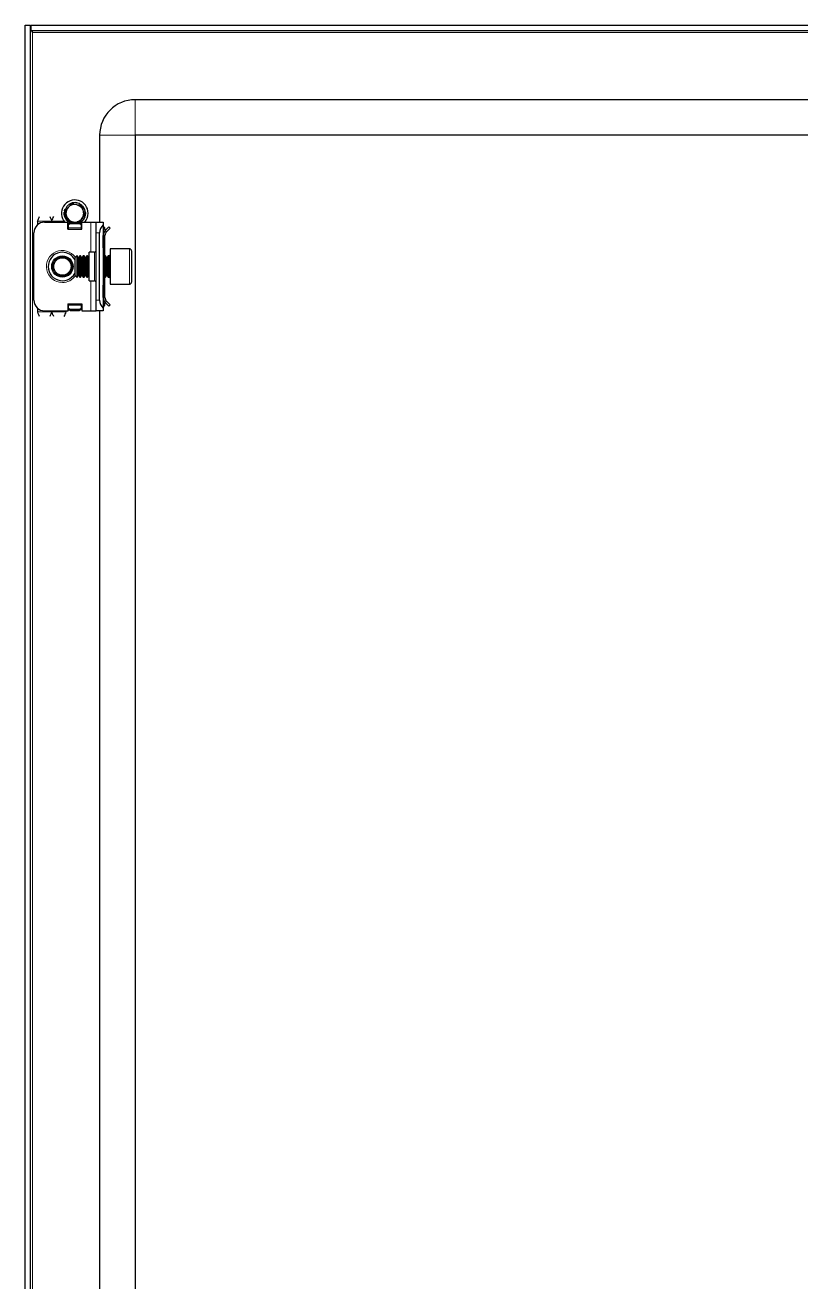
# Model space of a CAD drawing. Header units: millimetres. Extents: x 52 to 1257, y -492 to 1061.
# Drawn here: x 810.9 to 1029.5, y 616.6 to 970.6 of the extents above; entities that cross this region are included whole.
import ezdxf

# ---------------------------------------------------------------- set-up
doc = ezdxf.new("R2010")
doc.units = ezdxf.units.MM

msp = doc.modelspace()

# ---------------------------------------------------------------- linework, layer by layer
at = {"color": 7, "linetype": 'Continuous', "lineweight": 25}
for p, q in [((810.94, -390.4), (810.94, 970.6)), ((810.94, 970.6), (812.44, 970.6)), ((812.44, -390.4), (812.44, 970.6)), ((812.64, 970.6), (1255.24, 970.6)), ((812.64, 969.1), (812.64, 970.6)), ((812.64, 969.1), (1255.24, 969.1)), ((1225.94, 949.6), (841.94, 949.6)), ((831.94, 939.6), (831.94, 915.1)), ((841.94, 939.6), (841.94, -359.4)), ((1225.94, 939.6), (841.94, 939.6)), ((825.14, 920.59), (824.4, 920.52)), ((821.95, 917.69), (821.94, 917.64)), ((821.95, 917.69), (821.97, 917.95)), ((821.96, 917.9), (821.95, 917.85)), ((821.95, 917.49), (821.97, 917.73)), ((821.95, 917.49), (821.95, 917.44)), ((821.96, 917.29), (821.97, 917.24)), ((821.99, 918.11), (821.98, 918.06)), ((821.99, 917.1), (821.99, 917.05)), ((822.03, 918.3), (822.02, 918.26)), ((822.03, 918.3), (822.1, 918.54)), ((822.08, 918.49), (822.07, 918.45)), ((823.32, 920.12), (823.52, 920.24)), ((823.5, 920.23), (823.45, 920.2)), ((823.5, 920.16), (823.45, 920.2)), ((823.5, 920.23), (823.72, 920.31)), ((823.68, 920.32), (823.63, 920.3)), ((823.87, 920.4), (823.82, 920.38)), ((823.87, 920.4), (824.1, 920.47)), ((824.06, 920.47), (824.02, 920.45)), ((824.25, 920.52), (824.21, 920.51)), ((826.64, 920.08), (826.6, 920.1)), ((826.81, 919.95), (826.77, 919.98)), ((826.96, 919.82), (826.93, 919.85)), ((827.11, 919.68), (827.07, 919.71)), ((827.11, 919.68), (827.22, 919.55)), ((827.22, 919.56), (827.2, 919.58)), ((827.24, 918.47), (827.4, 918.06)), ((827.94, 917.4), (827.88, 917.09)), ((827.88, 916.99), (827.89, 917.04)), ((827.92, 917.2), (827.92, 917.25)), ((827.94, 917.6), (827.94, 917.6)), ((827.94, 917.4), (827.94, 917.45)), ((814.44, 915.35), (814.44, 914.34)), ((816.44, 915.1), (822.94, 915.1)), ((822.02, 916.92), (822.03, 916.87)), ((822.07, 916.74), (822.08, 916.69)), ((822.13, 916.56), (822.13, 916.55)), ((822.72, 915.59), (822.75, 915.56)), ((822.85, 915.45), (822.89, 915.42)), ((822.94, 913.1), (822.94, 915.1)), ((823.14, 914.31), (822.94, 914.43)), ((823, 915.31), (823.04, 915.28)), ((823.14, 913.1), (823.14, 914.31)), ((823.16, 915.19), (823.2, 915.16)), ((823.19, 914.72), (823.54, 914.96)), ((823.69, 914.72), (823.19, 914.37)), ((823.19, 914.37), (823.19, 914.72)), ((823.19, 913.45), (823.19, 914.37)), ((823.19, 913.1), (823.19, 913.45)), ((823.34, 915.07), (823.38, 915.04)), ((823.51, 914.96), (823.37, 915.08)), ((823.51, 914.96), (823.52, 915.07)), ((823.51, 914.96), (823.55, 914.94)), ((823.69, 914.72), (824.1, 914.72)), ((823.87, 914.8), (823.91, 914.78)), ((824.05, 914.74), (824.09, 914.72)), ((824.23, 914.69), (824.27, 914.68)), ((825.39, 914.64), (825.21, 914.61)), ((825.54, 914.66), (825.59, 914.67)), ((825.78, 914.72), (826.19, 914.72)), ((826.69, 914.37), (826.19, 914.72)), ((826.29, 915.01), (826.69, 914.72)), ((826.69, 914.72), (826.69, 914.37)), ((826.94, 914.43), (826.69, 914.28)), ((826.69, 914.37), (826.69, 913.45)), ((826.69, 913.45), (826.69, 913.1)), ((826.94, 913.1), (826.94, 915.1)), ((826.94, 915.1), (829.44, 915.1)), ((827.21, 915.63), (827.05, 915.51)), ((827.18, 915.67), (827.07, 915.48)), ((827.71, 916.48), (827.61, 916.3)), ((827.73, 916.48), (827.62, 916.3)), ((827.78, 916.62), (827.79, 916.66)), ((827.84, 916.8), (827.85, 916.85)), ((829.44, 915.1), (830.94, 915.1)), ((830.94, 915.1), (832.94, 915.1)), ((830.94, 912.1), (830.94, 915.1)), ((832.94, 915.1), (832.94, 914.34)), ((832.94, 914.34), (832.94, 890.86)), ((832.94, 914.01), (833.15, 913.81)), ((833.53, 912.76), (834.51, 913.74)), ((834.51, 913.74), (834.86, 913.39)), ((813.44, 893.1), (813.44, 912.1)), ((822.94, 913.1), (826.94, 913.1)), ((830.94, 893.1), (830.94, 912.1)), ((831.94, 893.1), (831.94, 912.1)), ((833.44, 911.35), (832.94, 911.35)), ((832.94, 907.85), (832.94, 911.35)), ((833.44, 913.1), (833.44, 912.64)), ((833.44, 907.85), (833.44, 911.35)), ((833.88, 912.41), (833.53, 912.76)), ((833.88, 912.41), (834.86, 913.39)), ((830.44, 906.6), (828.94, 906.6)), ((828.94, 898.6), (828.94, 906.6)), ((833.44, 907.85), (832.94, 907.85)), ((833.44, 905.6), (833.44, 907.85)), ((840.34, 907.6), (834.94, 907.6)), ((834.94, 907.6), (834.94, 899.91)), ((840.94, 907), (840.94, 900.23)), ((825.5, 905.6), (824.94, 905.05)), ((824.94, 905.05), (824.94, 901.28)), ((825.56, 905.6), (825.5, 905.6)), ((825.5, 905.6), (825.5, 900.98)), ((825.94, 905.05), (825.56, 905.6)), ((825.56, 905.6), (825.56, 905.13)), ((825.56, 905.13), (825.56, 899.6)), ((826.33, 905.6), (825.94, 905.05)), ((825.94, 905.05), (825.94, 904.66)), ((825.94, 904.66), (825.94, 900.15)), ((826.56, 905.6), (826.33, 905.6)), ((826.33, 905.6), (826.33, 905.13)), ((826.33, 905.13), (826.33, 899.6)), ((826.94, 905.05), (826.56, 905.6)), ((826.56, 905.6), (826.56, 905.13)), ((826.56, 905.13), (826.56, 899.6)), ((827.33, 905.6), (826.94, 905.05)), ((826.94, 905.05), (826.94, 904.66)), ((826.94, 904.66), (826.94, 900.15)), ((827.56, 905.6), (827.33, 905.6)), ((827.33, 905.6), (827.33, 905.13)), ((827.33, 905.13), (827.33, 899.6)), ((827.94, 905.05), (827.56, 905.6)), ((827.56, 905.6), (827.56, 905.13)), ((827.56, 905.13), (827.56, 899.6)), ((828.33, 905.6), (827.94, 905.05)), ((827.94, 905.05), (827.94, 904.66)), ((827.94, 904.66), (827.94, 900.15)), ((828.56, 905.6), (828.33, 905.6)), ((828.33, 905.6), (828.33, 905.13)), ((828.33, 905.13), (828.33, 899.6)), ((828.94, 905.05), (828.56, 905.6)), ((828.56, 905.6), (828.56, 905.13)), ((828.56, 905.13), (828.56, 899.6)), ((833.33, 905.6), (832.94, 905.05)), ((833.56, 905.6), (833.33, 905.6)), ((833.33, 905.6), (833.33, 905.13)), ((833.33, 905.13), (833.33, 899.6)), ((833.94, 905.05), (833.56, 905.6)), ((833.56, 905.6), (833.56, 905.13)), ((833.56, 905.13), (833.56, 899.6)), ((834.33, 905.6), (833.94, 905.05)), ((833.94, 905.05), (833.94, 904.66)), ((833.94, 904.66), (833.94, 900.15)), ((834.69, 905.6), (834.33, 905.6)), ((834.33, 905.6), (834.33, 905.13)), ((834.33, 905.13), (834.33, 899.6)), ((824.94, 901.28), (824.94, 900.15)), ((824.94, 900.15), (825.5, 899.6)), ((825.5, 900.98), (825.5, 899.6)), ((825.5, 899.6), (825.56, 899.6)), ((825.56, 899.6), (825.94, 900.15)), ((825.94, 900.15), (826.33, 899.6)), ((826.33, 899.6), (826.56, 899.6)), ((826.56, 899.6), (826.94, 900.15)), ((826.94, 900.15), (827.33, 899.6)), ((827.33, 899.6), (827.56, 899.6)), ((827.56, 899.6), (827.94, 900.15)), ((827.94, 900.15), (828.33, 899.6)), ((828.33, 899.6), (828.56, 899.6)), ((828.56, 899.6), (828.94, 900.15)), ((832.94, 900.15), (833.33, 899.6)), ((833.33, 899.6), (833.56, 899.6)), ((833.44, 897.35), (833.44, 899.6)), ((833.56, 899.6), (833.94, 900.15)), ((833.94, 900.15), (834.33, 899.6)), ((834.33, 899.6), (834.69, 899.6)), ((834.94, 899.91), (834.94, 897.6)), ((840.94, 900.23), (840.94, 898.2)), ((828.94, 898.6), (830.44, 898.6)), ((832.94, 897.35), (833.44, 897.35)), ((832.94, 893.85), (832.94, 897.35)), ((833.44, 893.85), (833.44, 897.35)), ((834.94, 897.6), (840.34, 897.6)), ((830.94, 890.1), (830.94, 893.1)), ((833.44, 893.85), (832.94, 893.85)), ((833.44, 892.1), (833.44, 892.49)), ((833.88, 892.79), (833.53, 892.44)), ((833.53, 892.44), (834.51, 891.46)), ((833.88, 892.79), (834.86, 891.81)), ((814.44, 890.86), (814.44, 889.85)), ((816.44, 890.1), (822.94, 890.1)), ((822.44, 890.1), (822.44, 889.85)), ((822.94, 892.1), (822.94, 890.1)), ((822.94, 892.1), (826.94, 892.1)), ((822.94, 890.22), (823.14, 890.22)), ((823.14, 890.22), (823.14, 892.1)), ((823.19, 891.75), (823.19, 892.1)), ((823.19, 890.83), (823.19, 891.75)), ((823.19, 890.83), (823.69, 890.48)), ((823.19, 890.48), (823.19, 890.83)), ((823.69, 890.13), (823.19, 890.48)), ((826.19, 890.48), (823.69, 890.48)), ((823.69, 890.48), (823.69, 890.13)), ((826.19, 890.13), (823.69, 890.13)), ((826.19, 890.48), (826.69, 890.83)), ((826.19, 890.13), (826.19, 890.48)), ((826.69, 890.48), (826.19, 890.13)), ((826.69, 892.1), (826.69, 891.75)), ((826.69, 891.75), (826.69, 890.83)), ((826.69, 890.83), (826.69, 890.48)), ((826.94, 892.1), (826.94, 890.1)), ((826.94, 890.1), (829.44, 890.1)), ((829.44, 890.1), (830.94, 890.1)), ((832.94, 890.1), (830.94, 890.1)), ((831.94, 890.1), (831.94, 302.6)), ((833.15, 891.39), (832.94, 891.19)), ((832.94, 890.86), (832.94, 890.1)), ((834.51, 891.46), (834.86, 891.81))]:
    msp.add_line(p, q, dxfattribs=at)
at = {"color": 8, "linetype": 'Continuous', "lineweight": 18}
for p, q in [((813.04, -388.3), (813.04, 968.5)), ((813.04, 968.5), (1254.84, 968.5)), ((841.94, 939.6), (841.94, 949.6)), ((841.94, 939.6), (831.94, 939.6)), ((814.44, 915.35), (818.44, 915.35)), ((818.44, 915.35), (821.94, 915.35)), ((826.69, 913.45), (823.19, 913.45)), ((829.44, 906.6), (829.44, 915.1)), ((832.94, 913.6), (833.15, 913.81)), ((831.94, 912.1), (830.94, 912.1)), ((832.94, 913.1), (833.44, 913.1)), ((830.44, 898.6), (830.44, 906.6)), ((840.34, 899.91), (840.34, 907.6)), ((834.69, 899.6), (834.69, 905.6)), ((840.34, 897.6), (840.34, 899.91)), ((829.44, 890.1), (829.44, 898.6)), ((830.94, 893.1), (831.94, 893.1)), ((814.44, 889.85), (818.44, 889.85)), ((822.44, 889.85), (818.44, 889.85)), ((823.19, 891.75), (826.69, 891.75)), ((832.94, 892.1), (833.44, 892.1)), ((832.94, 891.6), (833.15, 891.39))]:
    msp.add_line(p, q, dxfattribs=at)
at = {"color": 7, "linetype": 'Continuous', "lineweight": 25}
for radius in [3, 2.76, 2.45]:
    msp.add_circle((821.44, 902.6), radius, dxfattribs=at)
for centre, radius, start, end in [((841.94, 939.6), 10, 90, 180), ((824.94, 917.6), 3.75, 0, 221.8103), ((824.94, 917.6), 3, 59.9286, 86.2193), ((824.94, 917.6), 2.5, 168.5944, 228.5944), ((824.94, 917.6), 2.5, 108.5944, 168.5944), ((824.94, 917.6), 2.5, 75.8881, 108.5944), ((824.94, 917.6), 2.5, 288.5944, 348.5944), ((824.94, 917.6), 3, 360, 40.7437), ((824.94, 917.6), 2.5, 348.5944, 10.5165), ((824.94, 917.6), 3.75, 318.1897, 0), ((816.44, 912.1), 3, 90, 180), ((824.94, 917.6), 2.5, 228.5944, 288.5944), ((834.94, 912.1), 3, 131.8103, 180), ((832.44, 913.1), 1, 360, 45), ((821.44, 902.6), 4, 90, 331.045), ((821.44, 902.6), 4, 28.955, 90), ((830.44, 907.1), 0.5, 270, 0), ((840.34, 907), 0.6, 0, 90), ((834.69, 905.85), 0.25, 270, 0), ((834.69, 899.35), 0.25, 360, 90), ((830.44, 898.1), 0.5, 0, 90), ((840.34, 898.2), 0.6, 270, 360), ((816.44, 893.1), 3, 180, 270), ((834.94, 893.1), 3, 180, 228.1897), ((832.44, 892.1), 1, 315, 0)]:
    msp.add_arc(centre, radius, start, end, dxfattribs=at)
at = {"color": 8, "linetype": 'Continuous', "lineweight": 18}
for start, end in [(35.4622, 270), (270, 324.5378)]:
    msp.add_arc((821.44, 902.6), 4.5, start, end, dxfattribs=at)
at = {"color": 7, "linetype": 'Continuous', "lineweight": 25}
for points, knots in [([(812.64, 969.49), (812.63, 969.52), (812.49, 969.89), (812.47, 970.26), (812.44, 970.6)], [0, 0, 0, 0, 0.09093, 1, 1, 1, 1]), ([(813.04, 968.5), (812.96, 968.68), (812.87, 968.88), (812.79, 969.08), (812.79, 969.1)], [0, 0, 0, 0, 0.908361, 1, 1, 1, 1]), ([(822.17, 917.67), (822.15, 917.67), (822.11, 917.68), (822.03, 917.67), (821.97, 917.65), (821.94, 917.64)], [0, 0, 0, 0, 0.236131, 0.613435, 1, 1, 1, 1]), ([(822.34, 917.8), (822.33, 917.8), (822.3, 917.83), (822.23, 917.85), (822.13, 917.87), (822.04, 917.87), (821.98, 917.86), (821.95, 917.85)], [0, 0, 0, 0, 0.0501556, 0.3045132, 0.5588802, 0.7769031, 1, 1, 1, 1]), ([(821.95, 917.69), (821.98, 917.71), (822.04, 917.74), (822.14, 917.76), (822.22, 917.77), (822.27, 917.76), (822.3, 917.76)], [0, 0, 0, 0, 0.2937792, 0.5589816, 0.8184942, 1, 1, 1, 1]), ([(822.72, 915.59), (822.6, 915.74), (822.32, 916.09), (822.03, 916.75), (821.97, 917.26), (821.95, 917.51)], [0, 0, 0, 0, 0.274163, 0.639603, 1, 1, 1, 1]), ([(821.96, 917.9), (821.99, 917.91), (822.06, 917.94), (822.15, 917.95), (822.25, 917.95), (822.33, 917.93), (822.38, 917.91), (822.41, 917.89), (822.41, 917.89)], [0, 0, 0, 0, 0.227908, 0.430276, 0.627707, 0.816134, 0.99284, 1, 1, 1, 1]), ([(822.06, 916.86), (822.04, 916.9), (821.98, 917.05), (821.97, 917.21), (821.96, 917.33)], [0, 0, 0, 0, 0.28291, 1, 1, 1, 1]), ([(822.42, 917.92), (822.4, 917.94), (822.35, 917.98), (822.26, 918.02), (822.16, 918.05), (822.07, 918.06), (822.01, 918.06), (821.98, 918.06)], [0, 0, 0, 0, 0.19243, 0.403622, 0.614801, 0.805152, 1, 1, 1, 1]), ([(821.99, 918.11), (822.02, 918.11), (822.09, 918.13), (822.18, 918.13), (822.27, 918.12), (822.35, 918.09), (822.41, 918.05), (822.45, 918.02), (822.46, 918)], [0, 0, 0, 0, 0.205811, 0.38496, 0.558827, 0.724121, 0.878934, 1, 1, 1, 1]), ([(822.45, 918.05), (822.43, 918.07), (822.38, 918.12), (822.3, 918.18), (822.22, 918.22), (822.12, 918.25), (822.05, 918.26), (822.02, 918.26)], [0, 0, 0, 0, 0.183111, 0.381533, 0.579913, 0.787111, 1, 1, 1, 1]), ([(822.03, 918.3), (822.06, 918.31), (822.13, 918.32), (822.22, 918.3), (822.3, 918.28), (822.38, 918.24), (822.43, 918.19), (822.47, 918.15), (822.48, 918.13)], [0, 0, 0, 0, 0.207037, 0.38272, 0.55212, 0.712365, 0.86221, 1, 1, 1, 1]), ([(822.07, 918.43), (822.07, 918.45), (822.09, 918.57), (822.14, 918.67), (822.19, 918.75)], [0, 0, 0, 0, 0.2181682, 1, 1, 1, 1]), ([(822.49, 918.14), (822.48, 918.16), (822.45, 918.2), (822.4, 918.27), (822.33, 918.34), (822.24, 918.39), (822.15, 918.43), (822.1, 918.44), (822.07, 918.45)], [0, 0, 0, 0, 0.112687, 0.266978, 0.464332, 0.661607, 0.829157, 1, 1, 1, 1]), ([(822.08, 918.49), (822.11, 918.49), (822.17, 918.49), (822.25, 918.47), (822.33, 918.43), (822.39, 918.38), (822.44, 918.33), (822.48, 918.26), (822.5, 918.22), (822.51, 918.19), (822.51, 918.19)], [0, 0, 0, 0, 0.159812, 0.318711, 0.470648, 0.614013, 0.748131, 0.873387, 0.991083, 1, 1, 1, 1]), ([(822.49, 918.09), (822.49, 918.07), (822.47, 917.99), (822.41, 917.89), (822.34, 917.8), (822.28, 917.74), (822.21, 917.69), (822.15, 917.66), (822.12, 917.64), (822.11, 917.64)], [0, 0, 0, 0, 0.125166, 0.336769, 0.488675, 0.640371, 0.791962, 0.943503, 1, 1, 1, 1]), ([(822.11, 917.64), (822.11, 917.57), (822.13, 917.17), (822.31, 916.5), (822.67, 916.03), (822.84, 915.8)], [0, 0, 0, 0, 0.108003, 0.585763, 1, 1, 1, 1]), ([(823.48, 920.15), (823.41, 920.1), (823.06, 919.87), (822.57, 919.37), (822.34, 918.81), (822.24, 918.57)], [0, 0, 0, 0, 0.128781, 0.613629, 1, 1, 1, 1]), ([(822.24, 918.57), (822.25, 918.57), (822.28, 918.56), (822.33, 918.53), (822.39, 918.48), (822.44, 918.43), (822.48, 918.35), (822.51, 918.25), (822.5, 918.15), (822.5, 918.1), (822.49, 918.09)], [0, 0, 0, 0, 0.022761, 0.192243, 0.346896, 0.477535, 0.588677, 0.783334, 0.968624, 1, 1, 1, 1]), ([(822.51, 918.17), (822.51, 918.2), (822.49, 918.26), (822.45, 918.35), (822.41, 918.42), (822.35, 918.49), (822.29, 918.54), (822.26, 918.56), (822.24, 918.57)], [0, 0, 0, 0, 0.182737, 0.363423, 0.543947, 0.724373, 0.904747, 1, 1, 1, 1]), ([(824.15, 919.97), (824.14, 919.97), (824.09, 919.95), (824.01, 919.94), (823.91, 919.94), (823.82, 919.95), (823.73, 919.98), (823.65, 920.01), (823.58, 920.06), (823.52, 920.11), (823.49, 920.14), (823.48, 920.15)], [0, 0, 0, 0, 0.0429601, 0.1733, 0.2742626, 0.4010814, 0.5277159, 0.6542588, 0.7807587, 0.9368521, 1, 1, 1, 1]), ([(823.5, 920.23), (823.53, 920.21), (823.59, 920.17), (823.65, 920.1), (823.7, 920.04), (823.71, 920), (823.72, 919.99)], [0, 0, 0, 0, 0.319514, 0.608493, 0.891527, 1, 1, 1, 1]), ([(823.79, 919.96), (823.79, 919.96), (823.79, 920), (823.77, 920.07), (823.74, 920.16), (823.69, 920.24), (823.65, 920.28), (823.63, 920.3)], [0, 0, 0, 0, 0.0027902, 0.269575, 0.5363706, 0.7654988, 1, 1, 1, 1]), ([(823.68, 920.32), (823.71, 920.3), (823.76, 920.26), (823.82, 920.18), (823.87, 920.1), (823.89, 920.02), (823.9, 919.97), (823.9, 919.94)], [0, 0, 0, 0, 0.234253, 0.442787, 0.646465, 0.841043, 1, 1, 1, 1]), ([(823.93, 919.94), (823.94, 919.97), (823.95, 920.03), (823.94, 920.13), (823.92, 920.22), (823.88, 920.31), (823.84, 920.36), (823.82, 920.38)], [0, 0, 0, 0, 0.181695, 0.396783, 0.61186, 0.803681, 1, 1, 1, 1]), ([(823.87, 920.4), (823.9, 920.38), (823.95, 920.33), (824, 920.25), (824.03, 920.16), (824.04, 920.08), (824.05, 920.01), (824.04, 919.96), (824.03, 919.95)], [0, 0, 0, 0, 0.208724, 0.39105, 0.568219, 0.73683, 0.894853, 1, 1, 1, 1]), ([(824.05, 919.95), (824.06, 919.96), (824.08, 920), (824.09, 920.07), (824.1, 920.17), (824.09, 920.27), (824.07, 920.37), (824.03, 920.42), (824.02, 920.45)], [0, 0, 0, 0, 0.043388, 0.23288, 0.422274, 0.611632, 0.803279, 1, 1, 1, 1]), ([(824.06, 920.47), (824.09, 920.44), (824.13, 920.39), (824.16, 920.3), (824.18, 920.22), (824.19, 920.13), (824.18, 920.06), (824.16, 920), (824.14, 919.98), (824.14, 919.97)], [0, 0, 0, 0, 0.198483, 0.367712, 0.531083, 0.685778, 0.830503, 0.965152, 1, 1, 1, 1]), ([(824.4, 920.52), (824.41, 920.51), (824.43, 920.46), (824.44, 920.39), (824.44, 920.3), (824.42, 920.23), (824.39, 920.15), (824.32, 920.07), (824.23, 920), (824.17, 919.98), (824.15, 919.97)], [0, 0, 0, 0, 0.098631, 0.238541, 0.378532, 0.49895, 0.601027, 0.777401, 0.9101, 1, 1, 1, 1]), ([(824.17, 919.99), (824.18, 920.01), (824.21, 920.06), (824.23, 920.15), (824.25, 920.25), (824.25, 920.37), (824.23, 920.46), (824.21, 920.51)], [0, 0, 0, 0, 0.13286, 0.29106, 0.491007, 0.69089, 1, 1, 1, 1]), ([(824.25, 920.52), (824.27, 920.49), (824.3, 920.44), (824.32, 920.36), (824.33, 920.27), (824.32, 920.2), (824.3, 920.1), (824.25, 920.04), (824.23, 920.01)], [0, 0, 0, 0, 0.16279, 0.324686, 0.479688, 0.626058, 0.76302, 1, 1, 1, 1]), ([(824.25, 920.02), (824.25, 920.02), (824.28, 920.05), (824.32, 920.11), (824.36, 920.19), (824.39, 920.28), (824.41, 920.37), (824.41, 920.46), (824.4, 920.5), (824.4, 920.52)], [0, 0, 0, 0, 0.036757, 0.196192, 0.355485, 0.51469, 0.719746, 0.882005, 1, 1, 1, 1]), ([(825.55, 920.02), (825.84, 919.97), (826.13, 919.92), (826.4, 919.79), (826.41, 919.79)], [0, 0, 0, 0, 0.9656715, 1, 1, 1, 1]), ([(825.55, 920.02), (825.65, 919.99), (825.78, 919.93), (825.91, 919.86), (825.95, 919.83)], [0, 0, 0, 0, 0.681733, 1, 1, 1, 1]), ([(825.95, 919.83), (826.03, 919.8), (826.35, 919.64), (826.86, 919.22), (827.11, 918.72), (827.24, 918.47)], [0, 0, 0, 0, 0.1306517, 0.5600073, 1, 1, 1, 1]), ([(826.41, 919.79), (826.41, 919.8), (826.39, 919.85), (826.39, 919.92), (826.39, 920.01), (826.41, 920.11), (826.43, 920.17), (826.45, 920.2)], [0, 0, 0, 0, 0.113604, 0.31095, 0.508229, 0.75166, 1, 1, 1, 1]), ([(826.47, 920.19), (826.46, 920.15), (826.46, 920.08), (826.43, 919.98), (826.41, 919.92), (826.39, 919.9), (826.39, 919.9)], [0, 0, 0, 0, 0.357139, 0.680979, 0.998183, 1, 1, 1, 1]), ([(826.4, 919.81), (826.43, 919.83), (826.47, 919.87), (826.53, 919.94), (826.57, 920.02), (826.59, 920.07), (826.6, 920.1)], [0, 0, 0, 0, 0.228254, 0.510351, 0.752319, 1, 1, 1, 1]), ([(827.01, 919.38), (827, 919.38), (826.96, 919.37), (826.87, 919.36), (826.77, 919.37), (826.68, 919.41), (826.6, 919.46), (826.51, 919.55), (826.44, 919.66), (826.42, 919.75), (826.41, 919.79)], [0, 0, 0, 0, 0.0736464, 0.1695635, 0.351373, 0.4388934, 0.519676, 0.6829056, 0.8511995, 1, 1, 1, 1]), ([(826.64, 920.08), (826.64, 920.04), (826.63, 919.97), (826.59, 919.88), (826.55, 919.8), (826.49, 919.74), (826.45, 919.71), (826.44, 919.7)], [0, 0, 0, 0, 0.240212, 0.454711, 0.664287, 0.864517, 1, 1, 1, 1]), ([(826.45, 919.66), (826.48, 919.67), (826.53, 919.7), (826.61, 919.76), (826.68, 919.82), (826.73, 919.9), (826.76, 919.96), (826.77, 919.98)], [0, 0, 0, 0, 0.172104, 0.391099, 0.610089, 0.802801, 1, 1, 1, 1]), ([(826.81, 919.95), (826.8, 919.92), (826.78, 919.85), (826.74, 919.76), (826.69, 919.69), (826.62, 919.64), (826.56, 919.6), (826.52, 919.59), (826.5, 919.58)], [0, 0, 0, 0, 0.209239, 0.392702, 0.571062, 0.740844, 0.899958, 1, 1, 1, 1]), ([(826.51, 919.56), (826.52, 919.56), (826.57, 919.57), (826.64, 919.59), (826.73, 919.64), (826.81, 919.7), (826.88, 919.77), (826.91, 919.82), (826.93, 919.85)], [0, 0, 0, 0, 0.0505002, 0.2411237, 0.4316534, 0.6221537, 0.8086921, 1, 1, 1, 1]), ([(826.96, 919.82), (826.95, 919.79), (826.93, 919.72), (826.87, 919.65), (826.81, 919.58), (826.74, 919.54), (826.67, 919.51), (826.61, 919.49), (826.58, 919.49), (826.58, 919.49)], [0, 0, 0, 0, 0.1980351, 0.3676626, 0.5314947, 0.6866636, 0.8318184, 0.9819171, 1, 1, 1, 1]), ([(826.59, 919.48), (826.59, 919.48), (826.63, 919.48), (826.69, 919.49), (826.78, 919.51), (826.86, 919.54), (826.94, 919.58), (827.01, 919.64), (827.05, 919.69), (827.07, 919.71)], [0, 0, 0, 0, 0.018281, 0.175639, 0.332896, 0.490097, 0.647274, 0.821632, 1, 1, 1, 1]), ([(827.11, 919.68), (827.09, 919.66), (827.06, 919.6), (827, 919.54), (826.94, 919.49), (826.86, 919.45), (826.79, 919.43), (826.72, 919.42), (826.67, 919.43), (826.64, 919.44)], [0, 0, 0, 0, 0.159446, 0.318034, 0.469983, 0.61348, 0.747649, 0.872856, 1, 1, 1, 1]), ([(826.65, 919.43), (826.69, 919.42), (826.74, 919.41), (826.83, 919.41), (826.9, 919.42), (826.99, 919.44), (827.1, 919.49), (827.16, 919.54), (827.2, 919.58)], [0, 0, 0, 0, 0.149407, 0.278563, 0.407661, 0.536722, 0.727045, 1, 1, 1, 1]), ([(827.22, 919.56), (827.2, 919.53), (827.17, 919.49), (827.1, 919.43), (827.05, 919.4), (827.02, 919.38), (827.01, 919.38)], [0, 0, 0, 0, 0.315056, 0.630194, 0.945514, 1, 1, 1, 1]), ([(827.01, 919.38), (827.04, 919.36), (827.28, 919.14), (827.63, 918.68), (827.87, 918.07), (827.93, 917.72), (827.94, 917.6)], [0, 0, 0, 0, 0.050685, 0.485619, 0.826643, 1, 1, 1, 1]), ([(827.39, 916.91), (827.39, 916.95), (827.38, 917.01), (827.39, 917.08), (827.39, 917.11)], [0, 0, 0, 0, 0.544473, 1, 1, 1, 1]), ([(827.39, 917.11), (827.4, 917.11), (827.41, 917.16), (827.43, 917.22), (827.45, 917.26), (827.45, 917.27)], [0, 0, 0, 0, 0.157682, 0.8030401, 1, 1, 1, 1]), ([(827.84, 916.8), (827.81, 916.8), (827.75, 916.8), (827.66, 916.81), (827.58, 916.84), (827.51, 916.89), (827.46, 916.94), (827.41, 916.99), (827.4, 917.03), (827.39, 917.05)], [0, 0, 0, 0, 0.165667, 0.330522, 0.488809, 0.638525, 0.778629, 0.909213, 1, 1, 1, 1]), ([(827.45, 917.27), (827.46, 917.38), (827.48, 917.64), (827.43, 917.9), (827.4, 918.06)], [0, 0, 0, 0, 0.408521, 1, 1, 1, 1]), ([(827.42, 917.25), (827.43, 917.24), (827.46, 917.2), (827.52, 917.15), (827.61, 917.1), (827.7, 917.06), (827.8, 917.04), (827.86, 917.04), (827.89, 917.04)], [0, 0, 0, 0, 0.069872, 0.258455, 0.446951, 0.635422, 0.81547, 1, 1, 1, 1]), ([(827.88, 916.99), (827.85, 916.99), (827.78, 916.98), (827.69, 916.98), (827.6, 917), (827.53, 917.04), (827.47, 917.08), (827.43, 917.11), (827.42, 917.13)], [0, 0, 0, 0, 0.208898, 0.388587, 0.562428, 0.727295, 0.881578, 1, 1, 1, 1]), ([(827.42, 917.1), (827.43, 917.08), (827.46, 917.04), (827.53, 916.98), (827.6, 916.93), (827.68, 916.89), (827.76, 916.86), (827.82, 916.85), (827.85, 916.85)], [0, 0, 0, 0, 0.137266, 0.30795, 0.478578, 0.649185, 0.822833, 1, 1, 1, 1]), ([(827.45, 917.31), (827.46, 917.33), (827.48, 917.36), (827.52, 917.41), (827.57, 917.46), (827.64, 917.51), (827.72, 917.56), (827.8, 917.58), (827.88, 917.6), (827.92, 917.6), (827.94, 917.6)], [0, 0, 0, 0, 0.060221, 0.18113, 0.301988, 0.42281, 0.589437, 0.75603, 0.87711, 1, 1, 1, 1]), ([(827.92, 917.2), (827.88, 917.19), (827.82, 917.16), (827.72, 917.16), (827.63, 917.17), (827.55, 917.19), (827.49, 917.22), (827.46, 917.25), (827.45, 917.26)], [0, 0, 0, 0, 0.214065, 0.402363, 0.585629, 0.760234, 0.923894, 1, 1, 1, 1]), ([(827.48, 917.36), (827.51, 917.34), (827.56, 917.3), (827.65, 917.26), (827.74, 917.24), (827.84, 917.23), (827.89, 917.24), (827.92, 917.25)], [0, 0, 0, 0, 0.189173, 0.404697, 0.62022, 0.807935, 1, 1, 1, 1]), ([(827.94, 917.4), (827.9, 917.39), (827.84, 917.36), (827.74, 917.34), (827.65, 917.34), (827.57, 917.36), (827.52, 917.38), (827.5, 917.39)], [0, 0, 0, 0, 0.235039, 0.445532, 0.651268, 0.847853, 1, 1, 1, 1]), ([(827.59, 917.47), (827.61, 917.46), (827.67, 917.44), (827.76, 917.43), (827.86, 917.43), (827.91, 917.45), (827.94, 917.45)], [0, 0, 0, 0, 0.237597, 0.5167288, 0.7555275, 1, 1, 1, 1]), ([(827.94, 917.61), (827.91, 917.59), (827.85, 917.56), (827.76, 917.53), (827.7, 917.53), (827.67, 917.53)], [0, 0, 0, 0, 0.371226, 0.708872, 1, 1, 1, 1]), ([(827.88, 916.99), (827.87, 916.94), (827.86, 916.86), (827.83, 916.79), (827.81, 916.76)], [0, 0, 0, 0, 0.657988, 1, 1, 1, 1]), ([(827.94, 917.61), (827.95, 917.56), (827.95, 917.48), (827.93, 917.4), (827.93, 917.38)], [0, 0, 0, 0, 0.659859, 1, 1, 1, 1]), ([(814.44, 915.35), (814.54, 915.59), (814.73, 916.08), (814.92, 916.48), (815.02, 916.67)], [0, 0, 0, 0, 0.5020654, 1, 1, 1, 1]), ([(817.87, 916.66), (817.95, 916.51), (818.13, 916.16), (818.32, 915.67), (818.43, 915.39), (818.44, 915.35)], [0, 0, 0, 0, 0.415483, 0.917152, 1, 1, 1, 1]), ([(818.44, 915.35), (818.54, 915.59), (818.73, 916.08), (818.92, 916.48), (819.02, 916.67)], [0, 0, 0, 0, 0.502065, 1, 1, 1, 1]), ([(822.25, 916.3), (822.24, 916.33), (822.14, 916.47), (822.1, 916.63), (822.06, 916.76)], [0, 0, 0, 0, 0.192577, 1, 1, 1, 1]), ([(822.63, 915.72), (822.59, 915.76), (822.45, 915.89), (822.36, 916.07), (822.3, 916.19)], [0, 0, 0, 0, 0.288707, 1, 1, 1, 1]), ([(822.72, 915.59), (822.74, 915.61), (822.77, 915.66), (822.83, 915.72), (822.9, 915.76), (822.97, 915.79), (823.05, 915.81), (823.11, 915.81), (823.15, 915.8), (823.16, 915.79)], [0, 0, 0, 0, 0.169226, 0.337427, 0.497935, 0.649179, 0.790582, 0.922688, 1, 1, 1, 1]), ([(823.21, 915.75), (823.2, 915.76), (823.14, 915.76), (823.04, 915.74), (822.93, 915.7), (822.83, 915.64), (822.78, 915.59), (822.75, 915.56)], [0, 0, 0, 0, 0.046579, 0.362688, 0.551736, 0.740753, 1, 1, 1, 1]), ([(822.84, 915.8), (822.85, 915.81), (822.88, 915.82), (822.93, 915.84), (823.02, 915.85), (823.12, 915.83), (823.22, 915.78), (823.27, 915.74), (823.29, 915.73)], [0, 0, 0, 0, 0.0458661, 0.2307436, 0.3874614, 0.6582461, 0.861978, 1, 1, 1, 1]), ([(823.21, 915.79), (823.18, 915.8), (823.11, 915.82), (823.02, 915.83), (822.93, 915.82), (822.87, 915.81), (822.84, 915.8)], [0, 0, 0, 0, 0.251795, 0.502165, 0.752314, 1, 1, 1, 1]), ([(822.85, 915.45), (822.87, 915.48), (822.9, 915.54), (822.96, 915.61), (823.02, 915.67), (823.09, 915.71), (823.16, 915.73), (823.21, 915.73), (823.23, 915.73)], [0, 0, 0, 0, 0.211659, 0.390361, 0.562352, 0.724819, 0.876696, 1, 1, 1, 1]), ([(823.3, 915.68), (823.27, 915.67), (823.2, 915.66), (823.11, 915.62), (823.02, 915.57), (822.95, 915.5), (822.91, 915.45), (822.89, 915.42)], [0, 0, 0, 0, 0.190996, 0.383798, 0.576553, 0.78528, 1, 1, 1, 1]), ([(823, 915.31), (823.01, 915.35), (823.03, 915.41), (823.08, 915.5), (823.14, 915.56), (823.21, 915.61), (823.26, 915.65), (823.3, 915.65), (823.31, 915.65)], [0, 0, 0, 0, 0.2192122, 0.4093392, 0.5935966, 0.7685681, 0.9323945, 1, 1, 1, 1]), ([(823.4, 915.59), (823.4, 915.59), (823.37, 915.59), (823.3, 915.56), (823.21, 915.5), (823.14, 915.44), (823.08, 915.37), (823.05, 915.31), (823.04, 915.28)], [0, 0, 0, 0, 0.002693, 0.20821, 0.413641, 0.619057, 0.807274, 1, 1, 1, 1]), ([(823.16, 915.19), (823.17, 915.22), (823.18, 915.29), (823.22, 915.38), (823.27, 915.45), (823.33, 915.51), (823.38, 915.55), (823.41, 915.56), (823.42, 915.57)], [0, 0, 0, 0, 0.222831, 0.420099, 0.612409, 0.79585, 0.967895, 1, 1, 1, 1]), ([(823.46, 915.47), (823.45, 915.46), (823.41, 915.44), (823.35, 915.39), (823.28, 915.32), (823.23, 915.24), (823.21, 915.18), (823.2, 915.16)], [0, 0, 0, 0, 0.084965, 0.329338, 0.573716, 0.784411, 1, 1, 1, 1]), ([(823.29, 915.73), (823.3, 915.72), (823.34, 915.68), (823.39, 915.62), (823.44, 915.54), (823.47, 915.45), (823.49, 915.36), (823.5, 915.31), (823.5, 915.28)], [0, 0, 0, 0, 0.066273, 0.267344, 0.423096, 0.618734, 0.814089, 1, 1, 1, 1]), ([(823.34, 915.07), (823.34, 915.1), (823.34, 915.17), (823.37, 915.27), (823.42, 915.35), (823.45, 915.4), (823.48, 915.42), (823.48, 915.42)], [0, 0, 0, 0, 0.275174, 0.522846, 0.765225, 0.99702, 1, 1, 1, 1]), ([(823.5, 915.28), (823.48, 915.26), (823.44, 915.21), (823.4, 915.13), (823.38, 915.07), (823.38, 915.04)], [0, 0, 0, 0, 0.351509, 0.671861, 1, 1, 1, 1]), ([(823.58, 915.26), (823.58, 915.25), (823.58, 915.22), (823.57, 915.15), (823.55, 915.06), (823.51, 915), (823.49, 914.97)], [0, 0, 0, 0, 0.058255, 0.305509, 0.64716, 1, 1, 1, 1]), ([(825.54, 914.66), (825.51, 914.65), (825.19, 914.59), (824.55, 914.58), (823.89, 914.77), (823.56, 914.94), (823.49, 914.97)], [0, 0, 0, 0, 0.044285, 0.46488, 0.894202, 1, 1, 1, 1]), ([(823.5, 915.28), (823.56, 915.25), (823.89, 915.07), (824.56, 914.89), (825.18, 914.93), (825.48, 915), (825.48, 915)], [0, 0, 0, 0, 0.102158, 0.551599, 0.99962, 1, 1, 1, 1]), ([(824.43, 914.66), (824.38, 914.66), (824.24, 914.67), (824.1, 914.72), (824.01, 914.75)], [0, 0, 0, 0, 0.317385, 1, 1, 1, 1]), ([(825.11, 914.63), (825.04, 914.62), (824.87, 914.59), (824.7, 914.61), (824.6, 914.62)], [0, 0, 0, 0, 0.399625, 1, 1, 1, 1]), ([(825.48, 915), (825.48, 915.01), (825.51, 915.06), (825.57, 915.14), (825.66, 915.2), (825.72, 915.22), (825.74, 915.23)], [0, 0, 0, 0, 0.153621, 0.528305, 0.811762, 1, 1, 1, 1]), ([(825.62, 915.17), (825.6, 915.15), (825.55, 915.11), (825.5, 915.05), (825.48, 915.01), (825.48, 915)], [0, 0, 0, 0, 0.4133204, 0.8335068, 1, 1, 1, 1]), ([(825.54, 914.66), (825.53, 914.69), (825.51, 914.74), (825.49, 914.82), (825.49, 914.91), (825.5, 914.98), (825.54, 915.07), (825.58, 915.13), (825.62, 915.16)], [0, 0, 0, 0, 0.162579, 0.32416, 0.478216, 0.623372, 0.759205, 1, 1, 1, 1]), ([(825.65, 915.16), (825.65, 915.16), (825.62, 915.12), (825.59, 915.03), (825.56, 914.92), (825.56, 914.83), (825.57, 914.75), (825.58, 914.7), (825.59, 914.67)], [0, 0, 0, 0, 0.001313, 0.309582, 0.493731, 0.677835, 0.837663, 1, 1, 1, 1]), ([(825.73, 914.7), (825.71, 914.73), (825.67, 914.79), (825.64, 914.88), (825.63, 914.96), (825.63, 915.04), (825.65, 915.12), (825.67, 915.17), (825.7, 915.2), (825.7, 915.21)], [0, 0, 0, 0, 0.195461, 0.359649, 0.517607, 0.666788, 0.806268, 0.936243, 1, 1, 1, 1]), ([(825.77, 915.22), (825.76, 915.19), (825.74, 915.14), (825.72, 915.05), (825.71, 914.96), (825.72, 914.85), (825.75, 914.77), (825.78, 914.72)], [0, 0, 0, 0, 0.147065, 0.321231, 0.495346, 0.669443, 1, 1, 1, 1]), ([(825.73, 914.7), (825.74, 914.71), (825.75, 914.71), (825.77, 914.72), (825.78, 914.72)], [0, 0, 0, 0, 0.4789775, 1, 1, 1, 1]), ([(825.74, 915.23), (825.75, 915.23), (825.8, 915.25), (825.88, 915.26), (825.98, 915.26), (826.05, 915.25), (826.09, 915.24), (826.1, 915.24)], [0, 0, 0, 0, 0.099011, 0.388276, 0.61301, 0.895384, 1, 1, 1, 1]), ([(825.92, 914.76), (825.9, 914.79), (825.85, 914.84), (825.81, 914.93), (825.78, 915.01), (825.77, 915.09), (825.78, 915.16), (825.79, 915.2), (825.79, 915.22)], [0, 0, 0, 0, 0.213002, 0.396975, 0.575181, 0.744364, 0.902779, 1, 1, 1, 1]), ([(825.89, 915.26), (825.89, 915.26), (825.88, 915.22), (825.87, 915.15), (825.87, 915.05), (825.89, 914.95), (825.92, 914.86), (825.95, 914.81), (825.97, 914.78)], [0, 0, 0, 0, 0.019058, 0.219488, 0.419831, 0.620151, 0.807785, 1, 1, 1, 1]), ([(826.11, 914.84), (826.09, 914.86), (826.03, 914.91), (825.98, 914.99), (825.94, 915.07), (825.92, 915.15), (825.91, 915.22), (825.92, 915.25), (825.92, 915.26)], [0, 0, 0, 0, 0.218347, 0.41099, 0.598711, 0.777744, 0.945667, 1, 1, 1, 1]), ([(826.11, 914.84), (826.1, 914.83), (826.03, 914.8), (825.97, 914.79), (825.92, 914.78)], [0, 0, 0, 0, 0.301025, 1, 1, 1, 1]), ([(825.92, 914.76), (825.93, 914.77), (825.94, 914.77), (825.96, 914.78), (825.97, 914.78)], [0, 0, 0, 0, 0.4765794, 1, 1, 1, 1]), ([(826.02, 915.25), (826.02, 915.24), (826.02, 915.18), (826.03, 915.1), (826.06, 915.01), (826.1, 914.93), (826.14, 914.88), (826.16, 914.86)], [0, 0, 0, 0, 0.114393, 0.350182, 0.585971, 0.790611, 1, 1, 1, 1]), ([(826.3, 914.93), (826.27, 914.95), (826.22, 914.99), (826.15, 915.06), (826.1, 915.14), (826.08, 915.2), (826.07, 915.24), (826.07, 915.25)], [0, 0, 0, 0, 0.260762, 0.494805, 0.723794, 0.94279, 1, 1, 1, 1]), ([(826.1, 915.24), (826.17, 915.28), (826.49, 915.46), (826.98, 915.93), (827.29, 916.51), (827.38, 916.85), (827.39, 916.91)], [0, 0, 0, 0, 0.104785, 0.513079, 0.918136, 1, 1, 1, 1]), ([(826.11, 914.84), (826.12, 914.84), (826.14, 914.85), (826.15, 914.85), (826.16, 914.86)], [0, 0, 0, 0, 0.4764859, 1, 1, 1, 1]), ([(826.12, 915.28), (826.14, 915.28), (826.17, 915.27), (826.24, 915.24), (826.32, 915.19), (826.4, 915.12), (826.44, 915.05), (826.47, 915.02)], [0, 0, 0, 0, 0.084477, 0.253367, 0.470159, 0.686909, 1, 1, 1, 1]), ([(826.19, 915.23), (826.19, 915.21), (826.2, 915.16), (826.23, 915.09), (826.28, 915.01), (826.32, 914.97), (826.35, 914.95)], [0, 0, 0, 0, 0.154183, 0.462567, 0.728091, 1, 1, 1, 1]), ([(826.48, 915.02), (826.45, 915.04), (826.39, 915.08), (826.32, 915.15), (826.28, 915.2), (826.27, 915.22)], [0, 0, 0, 0, 0.362858, 0.693435, 1, 1, 1, 1]), ([(826.3, 914.93), (826.31, 914.93), (826.32, 914.94), (826.34, 914.94), (826.35, 914.95)], [0, 0, 0, 0, 0.477867, 1, 1, 1, 1]), ([(827.78, 916.62), (827.57, 916.2), (827.26, 915.55), (826.67, 915.15), (826.47, 915.02)], [0, 0, 0, 0, 0.657042, 1, 1, 1, 1]), ([(826.48, 915.02), (826.49, 915.03), (826.5, 915.04), (826.52, 915.05), (826.52, 915.05)], [0, 0, 0, 0, 0.480194, 1, 1, 1, 1]), ([(826.65, 915.13), (826.64, 915.12), (826.59, 915.09), (826.53, 915.07), (826.49, 915.05)], [0, 0, 0, 0, 0.2307506, 1, 1, 1, 1]), ([(826.65, 915.13), (826.66, 915.14), (826.67, 915.15), (826.68, 915.16), (826.69, 915.16)], [0, 0, 0, 0, 0.482687, 1, 1, 1, 1]), ([(826.81, 915.25), (826.81, 915.25), (826.82, 915.26), (826.84, 915.27), (826.84, 915.28)], [0, 0, 0, 0, 0.484546, 1, 1, 1, 1]), ([(827.49, 916.08), (827.48, 916.03), (827.37, 915.73), (827.13, 915.52), (826.92, 915.34)], [0, 0, 0, 0, 0.171865, 1, 1, 1, 1]), ([(826.95, 915.37), (826.96, 915.38), (826.97, 915.39), (826.98, 915.4), (826.99, 915.4)], [0, 0, 0, 0, 0.485158, 1, 1, 1, 1]), ([(827.09, 915.5), (827.09, 915.5), (827.1, 915.52), (827.11, 915.53), (827.12, 915.53)], [0, 0, 0, 0, 0.4842322, 1, 1, 1, 1]), ([(827.58, 916.21), (827.55, 916.14), (827.47, 915.93), (827.3, 915.77), (827.19, 915.66)], [0, 0, 0, 0, 0.333789, 1, 1, 1, 1]), ([(827.21, 915.63), (827.22, 915.64), (827.23, 915.66), (827.25, 915.68), (827.26, 915.69)], [0, 0, 0, 0, 0.296796, 1, 1, 1, 1]), ([(827.78, 916.62), (827.75, 916.62), (827.69, 916.63), (827.61, 916.66), (827.54, 916.7), (827.49, 916.76), (827.44, 916.82), (827.41, 916.88), (827.39, 916.93), (827.39, 916.97), (827.39, 916.98)], [0, 0, 0, 0, 0.154027, 0.307095, 0.452862, 0.590123, 0.718565, 0.838856, 0.95247, 1, 1, 1, 1]), ([(827.42, 916.96), (827.42, 916.95), (827.45, 916.91), (827.5, 916.84), (827.57, 916.77), (827.64, 916.72), (827.72, 916.68), (827.77, 916.67), (827.79, 916.66)], [0, 0, 0, 0, 0.076151, 0.276704, 0.47712, 0.677473, 0.837574, 1, 1, 1, 1]), ([(827.71, 916.49), (827.69, 916.43), (827.66, 916.3), (827.6, 916.19), (827.56, 916.13)], [0, 0, 0, 0, 0.462482, 1, 1, 1, 1]), ([(833.53, 912.76), (833.38, 912.58), (833.07, 912.2), (832.95, 911.67), (832.95, 911.39), (832.94, 911.35)], [0, 0, 0, 0, 0.461863, 0.923726, 1, 1, 1, 1]), ([(833.88, 912.41), (833.76, 912.26), (833.58, 912.03), (833.46, 911.65), (833.45, 911.45), (833.44, 911.35)], [0, 0, 0, 0, 0.485042, 0.738404, 1, 1, 1, 1]), ([(832.94, 893.85), (832.97, 893.61), (833.02, 893.13), (833.31, 892.67), (833.5, 892.46), (833.53, 892.44)], [0, 0, 0, 0, 0.4618628, 0.9237257, 1, 1, 1, 1]), ([(833.44, 893.85), (833.47, 893.66), (833.5, 893.37), (833.68, 893.02), (833.82, 892.87), (833.88, 892.79)], [0, 0, 0, 0, 0.4850424, 0.7384039, 1, 1, 1, 1]), ([(815.02, 888.54), (814.94, 888.7), (814.76, 889.04), (814.57, 889.53), (814.46, 889.81), (814.44, 889.85)], [0, 0, 0, 0, 0.415483, 0.917152, 1, 1, 1, 1]), ([(818.44, 889.85), (818.35, 889.61), (818.16, 889.12), (817.97, 888.72), (817.87, 888.53)], [0, 0, 0, 0, 0.502065, 1, 1, 1, 1]), ([(819.02, 888.54), (818.94, 888.7), (818.76, 889.04), (818.57, 889.53), (818.46, 889.81), (818.44, 889.85)], [0, 0, 0, 0, 0.4154826, 0.9171518, 1, 1, 1, 1]), ([(822.44, 889.85), (822.35, 889.61), (822.16, 889.12), (821.97, 888.72), (821.87, 888.53)], [0, 0, 0, 0, 0.502065, 1, 1, 1, 1])]:
    msp.add_open_spline(points, degree=3, knots=knots, dxfattribs=at)
msp.add_open_spline([(812.64, 969.1), (812.68, 969.09), (812.74, 969.07), (812.84, 968.93), (812.94, 968.74), (813.01, 968.58), (813.04, 968.5)], degree=3, dxfattribs=at)

doc.saveas('drawing.dxf')
